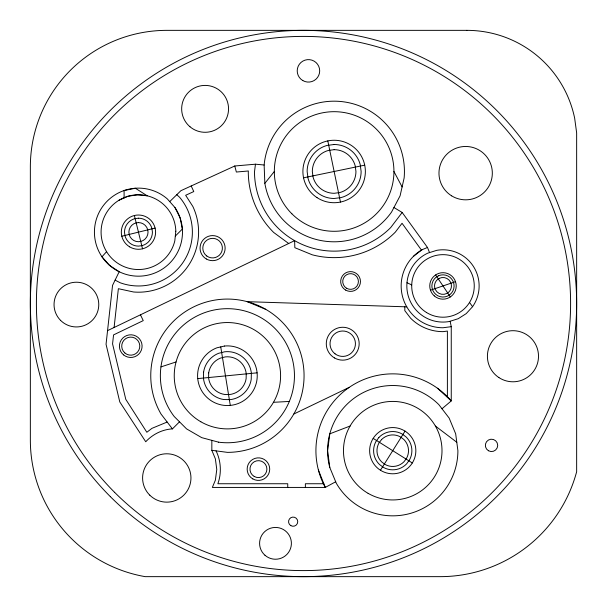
<?xml version="1.0" encoding="UTF-8"?>
<svg xmlns="http://www.w3.org/2000/svg" width="607" height="607" viewBox="0 0 607 607"><rect width="100%" height="100%" fill="white"/><g stroke="black" fill="none" stroke-linecap="round" stroke-linejoin="round"><path stroke-width="0.91" d="M114.093 327.499L118.373 288.697L133.57 291.99A60.085 60.085 0 0 0 192.836 206.441L185.651 195.287L193.77 191.562L191.205 185.97M264.136 164.998L264.842 183.337A70.298 70.298 0 0 0 391.515 212.109L400.074 195.871L404.133 177.972A70.298 70.298 0 0 0 340.618 101.483A70.298 70.298 0 0 0 264.136 164.998L255.456 164.201L254.485 171.849A79.654 79.654 0 0 0 390.711 227.557L402.175 212.473L393.935 207.511M179.513 421.819L172.426 428.891C162.281 429.415 152.569 434.362 145.733 441.752L119.784 401.933L106.05 344.283L112.545 285.381L119.184 271.739L109.594 265.403L101.976 256.799L106.574 251.662M380.445 470.243A23.104 23.104 0 0 1 381.947 430.249A23.104 23.104 0 0 1 415.833 451.547A23.104 23.104 0 0 1 380.445 470.243L405.036 431.114M264.842 183.337L274.334 171.485M472.565 306.702L466.176 313.652L458.217 318.705L449.21 321.535A36.139 36.139 0 0 1 427.76 253.157L436.759 250.334A36.139 36.139 0 0 1 472.565 306.702L469.545 302.438M175.317 236.055L182.373 229.051L180.074 217.784L174.937 207.503L167.32 198.899A44.03 44.03 0 0 0 96.126 220.045A44.03 44.03 0 0 0 145.376 275.631A44.03 44.03 0 0 0 174.937 207.503M169.717 201.615L180.894 190.697L234.765 165.992L255.456 164.201M442.002 408.769L451.251 400.908L451.251 326.672L450.144 321.24M413.413 256.359L422.077 249.712L427.487 247.466L429.551 252.595M335.694 481.761L325.284 487.429L212.359 487.429L215.379 480.129L216.775 469.507L215.379 458.877L211.835 450.318L211.835 440.356M107.553 330.64L294.623 240.645L294.835 247.686L312.218 254.796A86.141 86.141 0 0 0 395.324 232.124L402.046 223.277L421.493 250.16M293.796 414.042L349.253 387.365M118.949 200.264L127.865 196.304L137.508 194.786L147.213 195.811L135.353 188.231L124.094 190.537L124.094 197.981M167.16 422.04L151.962 428.337L146.841 432.267L125.786 399.353L112.568 343.881L113.562 334.897L143.244 320.617L140.452 314.813M350.08 426.046L329.806 433.815L327.583 450.682L329.806 467.542L336.316 483.255A65.154 65.154 0 0 0 457.898 450.682L455.675 433.815L449.165 418.102L438.815 404.611A65.154 65.154 0 0 0 329.806 467.542M430.454 290.207L455.516 281.663M160.954 366.901L176.053 361.954M121.802 236.229L155.111 228.08M303.546 177.813L364.724 165.157M451.251 326.672L442.989 327.757A41.822 41.822 0 0 1 422.077 249.712M197.723 378.601L257.102 372.835M273.461 402.304L289.327 401.439M323.827 483.741L305.374 483.741L305.374 487.429M406.766 306.846L247.254 301.679L265.737 309.335M211.835 450.318L227.413 452.367A76.649 76.649 0 0 0 302.901 362.409A76.649 76.649 0 0 0 201.198 303.69A76.649 76.649 0 0 0 161.03 414.042L172.426 428.891M406.986 282.733L411.728 284.918M115.102 280.138L120.338 282.824A53.879 53.879 0 0 0 179.604 197.267L176.789 194.71M373.176 438.391L412.305 462.974M288.697 243.498L273.696 232.473A85.86 85.86 0 0 1 248.278 171.88L248.392 170.984L236.358 172.031L234.765 165.992M435.409 426.046L456.79 442.253M437.45 388.222L451.251 400.908A76.816 76.816 0 0 0 325.284 487.429L318.394 469.993M402.175 212.473L427.487 247.466M435.621 274.933L450.356 296.929M393.935 171.485L402.1 186.926M216.054 450.872C221.054 460.941 221.692 473.21 217.875 483.741L287.741 483.741L287.741 487.429M134.382 215.5L142.531 248.809M327.803 140.9L340.466 202.078M220.736 346.908L230.296 405.408M447.389 397.357L447.389 331.073L442.989 331.65A45.722 45.722 0 0 1 410.658 318.258L404.816 310.647L404.816 306.778M203.588 372.144L203.474 378.434A24.09 24.09 0 0 0 223.839 399.543L230.129 399.649A24.09 24.09 0 0 0 251.23 379.292L251.344 373.002A24.09 24.09 0 0 0 224.696 351.787L218.596 353.304A24.09 24.09 0 0 0 203.588 372.144M208.687 372.873L208.588 377.812A18.938 18.938 0 0 0 224.567 394.444L229.507 394.542A18.938 18.938 0 0 0 246.138 378.563L246.237 373.624A18.938 18.938 0 0 0 225.311 356.893L220.516 358.077A18.938 18.938 0 0 0 208.687 372.873M175.825 231.199L174.801 240.903A37.384 37.384 0 0 1 115.171 261.389A37.384 37.384 0 0 1 121.802 198.686A37.384 37.384 0 0 1 175.825 231.199M378.851 437.51L375.915 441.555A19.143 19.143 0 0 0 379.565 464.575L383.609 467.511A19.143 19.143 0 0 0 406.629 463.854L409.566 459.81A19.143 19.143 0 0 0 405.916 436.79L401.872 433.853A19.143 19.143 0 0 0 378.851 437.51M381.591 439.529L379.079 442.791A15.774 15.774 0 0 0 381.591 461.836L384.853 464.34A15.774 15.774 0 0 0 403.898 461.836L406.402 458.566A15.774 15.774 0 0 0 403.898 439.529L400.628 437.017A15.774 15.774 0 0 0 381.591 439.529M439.248 278.363L437.419 279.584A8.445 8.445 0 0 0 434.703 287.581L435.416 289.668A8.445 8.445 0 0 0 446.722 293.5L448.558 292.278A8.445 8.445 0 0 0 451.267 284.281L450.561 282.194A8.445 8.445 0 0 0 439.248 278.363M438.406 275.813L435.94 277.346A11.108 11.108 0 0 0 432.025 287.741L432.867 290.518A11.108 11.108 0 0 0 447.571 296.049L450.03 294.524A11.108 11.108 0 0 0 453.945 284.122L453.103 281.352A11.108 11.108 0 0 0 438.406 275.813M224.529 346.028L216.942 347.788A29.826 29.826 0 0 0 206.524 397.008A29.826 29.826 0 0 0 255.539 385.65A29.826 29.826 0 0 0 224.529 346.028M334.131 144.496L327.15 145.414A26.989 26.989 0 0 0 307.142 171.485L308.06 178.473A26.989 26.989 0 0 0 334.131 198.481L341.119 197.563A26.989 26.989 0 0 0 361.127 171.485L360.209 164.505A26.989 26.989 0 0 0 334.131 144.496M334.131 149.671L328.486 150.415A21.814 21.814 0 0 0 312.324 171.485L313.068 177.13A21.814 21.814 0 0 0 334.131 193.299L339.783 192.556A21.814 21.814 0 0 0 355.945 171.485L355.201 165.84A21.814 21.814 0 0 0 334.131 149.671M138.457 218.194L134.845 218.664A13.961 13.961 0 0 0 124.496 232.155L124.974 235.766A13.961 13.961 0 0 0 138.457 246.116L142.068 245.638A13.961 13.961 0 0 0 152.418 232.155L151.947 228.536A13.961 13.961 0 0 0 138.457 218.194M138.457 222.579L135.983 222.906A9.575 9.575 0 0 0 128.889 232.155L129.215 234.628A9.575 9.575 0 0 0 138.457 241.723L140.938 241.396A9.575 9.575 0 0 0 148.032 232.155L147.706 229.674A9.575 9.575 0 0 0 138.457 222.579M466.844 30.35L166.925 30.35A136.575 136.575 0 0 0 30.35 166.925L30.35 440.075A138.631 138.631 0 0 0 145.179 576.65L440.075 576.65A141.348 141.348 0 0 0 576.65 471.73L576.65 132.903L574.662 118.236A110.079 110.079 0 0 0 466.844 30.35M218.596 442.177L201.691 437.632L186.546 428.868L174.179 416.478A67.043 67.043 0 0 1 201.82 313.751A67.043 67.043 0 0 1 293.887 367.03A67.043 67.043 0 0 1 218.596 442.177M426.478 312.491A31.268 31.268 0 0 0 474.242 286.944A31.268 31.268 0 0 0 428.238 258.354A31.268 31.268 0 0 0 426.478 312.491M200.826 421.766A53.173 53.173 0 0 0 280.586 375.718A53.173 53.173 0 0 0 200.826 329.669A53.173 53.173 0 0 0 200.826 421.766M368.108 493.347A49.266 49.266 0 0 0 442.002 450.682A49.266 49.266 0 0 0 368.108 408.018A49.266 49.266 0 0 0 368.108 493.347M291.846 213.77A59.797 59.797 0 0 0 391.894 186.964A59.797 59.797 0 0 0 318.66 113.721A59.797 59.797 0 0 0 291.846 213.77M110.353 496.647A273.15 273.15 0 0 0 567.34 374.193A273.15 273.15 0 0 0 232.807 39.66A273.15 273.15 0 0 0 110.353 496.647M114.632 492.368A267.103 267.103 0 0 0 561.498 372.63A267.103 267.103 0 0 0 234.37 45.502A267.103 267.103 0 0 0 114.632 492.368M335.034 353.813A12.701 12.701 0 0 0 355.33 345.322A12.701 12.701 0 0 0 337.826 331.991A12.701 12.701 0 0 0 335.034 353.813M206.759 255.995A9.795 9.795 0 0 0 222.321 249.257A9.795 9.795 0 0 0 208.702 239.143A9.795 9.795 0 0 0 206.759 255.995M346.65 288.295A7.838 7.838 0 0 0 358.411 281.504A7.838 7.838 0 0 0 346.65 274.713A7.838 7.838 0 0 0 346.65 288.295M434.271 295.897A13.24 13.24 0 0 0 455.971 288.5A13.24 13.24 0 0 0 438.717 273.4A13.24 13.24 0 0 0 434.271 295.897M252.8 478.893A11.275 11.275 0 0 0 269.713 469.128A11.275 11.275 0 0 0 252.8 459.362A11.275 11.275 0 0 0 252.8 478.893M345.626 290.07A9.887 9.887 0 0 0 360.459 281.504A9.887 9.887 0 0 0 345.626 272.945A9.887 9.887 0 0 0 345.626 290.07M206.327 258.984A12.535 12.535 0 0 0 225.129 248.134A12.535 12.535 0 0 0 206.327 237.276A12.535 12.535 0 0 0 206.327 258.984M334.51 357.948A16.442 16.442 0 0 0 359.169 343.706A16.442 16.442 0 0 0 334.51 329.464A16.442 16.442 0 0 0 334.51 357.948M123.57 354.89A11.328 11.328 0 0 0 141.939 347.978A11.328 11.328 0 0 0 126.764 335.527A11.328 11.328 0 0 0 123.57 354.89M149.777 495.16A24.181 24.181 0 0 0 190.166 484.09A24.181 24.181 0 0 0 160.392 454.643A24.181 24.181 0 0 0 149.777 495.16M60.594 320.397A22.368 22.368 0 0 0 98.008 310.367A22.368 22.368 0 0 0 70.617 282.976A22.368 22.368 0 0 0 60.594 320.397M488.438 450.735A6.184 6.184 0 0 0 497.71 445.379A6.184 6.184 0 0 0 488.438 440.022A6.184 6.184 0 0 0 488.438 450.735M264.963 555.253A15.903 15.903 0 0 0 291.079 546.497A15.903 15.903 0 0 0 270.441 528.257A15.903 15.903 0 0 0 264.963 555.253M124.822 352.948A9.037 9.037 0 0 0 139.625 347.864A9.037 9.037 0 0 0 127.827 337.591A9.037 9.037 0 0 0 124.822 352.948M290.852 525.647A4.59 4.59 0 0 0 297.741 521.671A4.59 4.59 0 0 0 290.852 517.695A4.59 4.59 0 0 0 290.852 525.647M129.564 246.814A17.148 17.148 0 0 0 155.597 232.527A17.148 17.148 0 0 0 130.209 217.124A17.148 17.148 0 0 0 129.564 246.814M316.983 197.594A31.238 31.238 0 0 0 365.315 173.291A31.238 31.238 0 0 0 320.101 143.578A31.238 31.238 0 0 0 316.983 197.594M254.204 476.457A8.468 8.468 0 0 0 266.905 469.128A8.468 8.468 0 0 0 254.204 461.79A8.468 8.468 0 0 0 254.204 476.457M498.893 377.569A25.547 25.547 0 0 0 538.462 357.766A25.547 25.547 0 0 0 501.526 333.395A25.547 25.547 0 0 0 498.893 377.569M189.961 126.742A23.438 23.438 0 0 0 228.171 113.016A23.438 23.438 0 0 0 197.176 86.793A23.438 23.438 0 0 0 189.961 126.742M302.832 80.579A11.237 11.237 0 0 0 319.692 70.852A11.237 11.237 0 0 0 302.832 61.117A11.237 11.237 0 0 0 302.832 80.579M451.6 195.826A26.678 26.678 0 0 0 492.315 173.974A26.678 26.678 0 0 0 453.034 149.641A26.678 26.678 0 0 0 451.6 195.826"/></g></svg>
